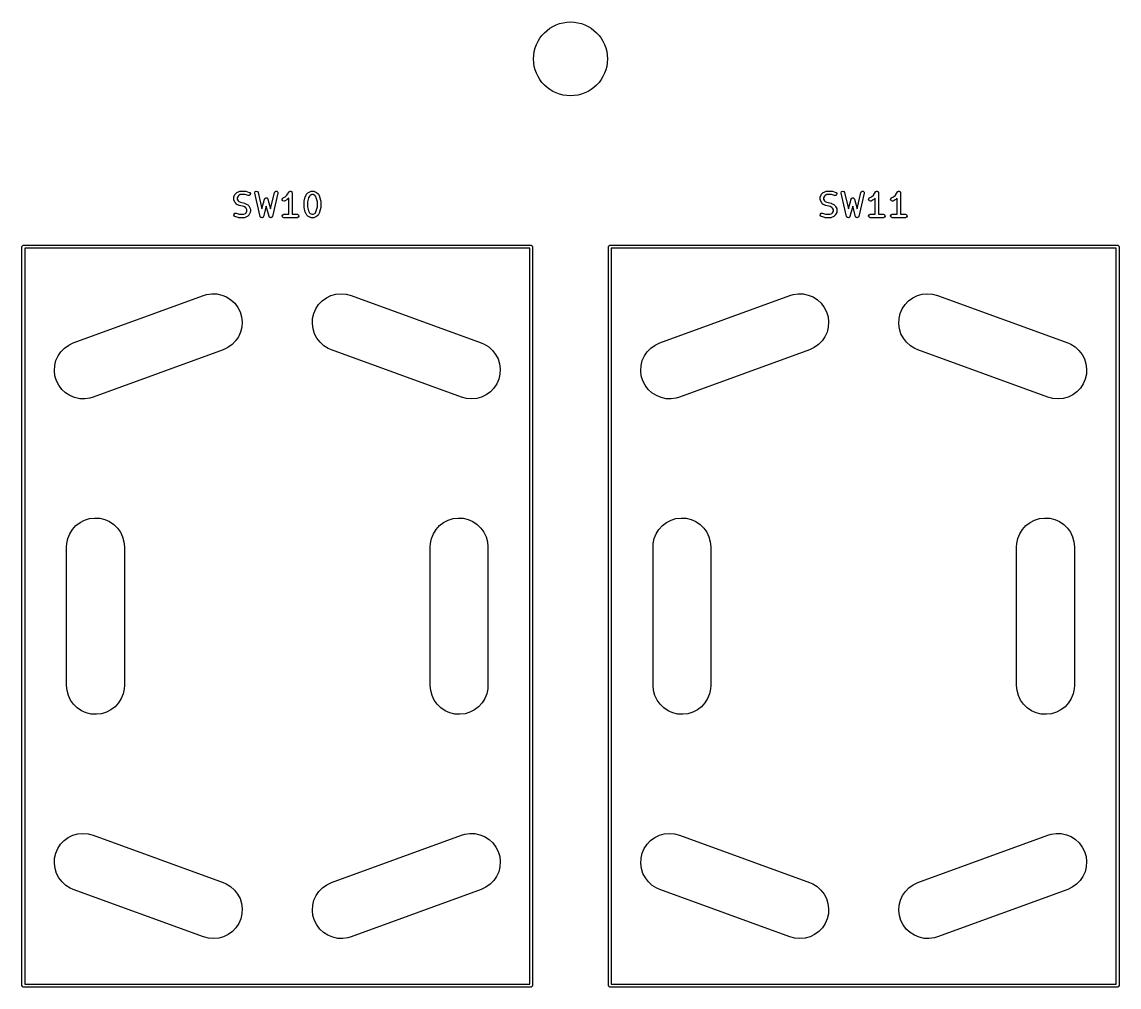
# Model space of a CAD drawing. Extents: x 14 to 417, y -162 to -101.
# Drawn here: x 268.34 to 315.86, y -143.06 to -101.27 of the extents above; entities that cross this region are included whole.
import ezdxf

# ---------------------------------------------------------------- set-up
doc = ezdxf.new("R2010")
doc.units = 0
doc.layers.add('BLACK', color=7, linetype='CONTINUOUS')

msp = doc.modelspace()

# ---------------------------------------------------------------- linework, layer by layer
at = {"layer": 'BLACK', "linetype": 'CONTINUOUS'}
for p, q in [((277.523, -108.829), (277.571, -108.734)), ((277.571, -108.734), (277.584, -108.716)), ((277.584, -108.716), (277.585, -108.715)), ((277.585, -108.715), (277.633, -108.667)), ((277.633, -108.667), (277.651, -108.654)), ((277.651, -108.654), (277.652, -108.653)), ((277.652, -108.653), (277.747, -108.605)), ((277.7, -108.812), (277.665, -108.881)), ((277.73, -108.782), (277.7, -108.812)), ((277.799, -108.747), (277.73, -108.782)), ((277.747, -108.605), (277.772, -108.598)), ((277.772, -108.598), (277.777, -108.599)), ((277.777, -108.599), (277.781, -108.597)), ((277.781, -108.597), (278.019, -108.597)), ((278.007, -108.747), (277.799, -108.747)), ((278.138, -108.791), (278.007, -108.747)), ((278.019, -108.597), (278.041, -108.601)), ((278.041, -108.601), (278.043, -108.601)), ((278.043, -108.601), (278.186, -108.649)), ((278.189, -108.79), (278.138, -108.791)), ((278.186, -108.649), (278.209, -108.661)), ((278.228, -108.756), (278.189, -108.79)), ((278.209, -108.661), (278.235, -108.705)), ((278.235, -108.705), (278.228, -108.756)), ((278.421, -108.664), (278.444, -108.618)), ((278.422, -108.69), (278.421, -108.664)), ((278.66, -109.69), (278.422, -108.69)), ((278.444, -108.618), (278.491, -108.598)), ((278.491, -108.598), (278.54, -108.612)), ((278.54, -108.612), (278.568, -108.655)), ((278.568, -108.655), (278.737, -109.366)), ((279.11, -109.366), (279.279, -108.655)), ((279.425, -108.69), (279.187, -109.69)), ((279.279, -108.655), (279.29, -108.631)), ((279.29, -108.631), (279.331, -108.601)), ((279.331, -108.601), (279.382, -108.604)), ((279.382, -108.604), (279.419, -108.639)), ((279.419, -108.639), (279.425, -108.69)), ((279.737, -108.849), (279.818, -108.767)), ((279.818, -108.767), (279.909, -108.631)), ((279.909, -108.631), (279.927, -108.612)), ((279.927, -108.612), (279.931, -108.611)), ((279.931, -108.611), (279.934, -108.607)), ((279.934, -108.607), (279.955, -108.604)), ((279.955, -108.604), (279.976, -108.598)), ((279.976, -108.598), (279.98, -108.599)), ((279.98, -108.599), (279.984, -108.599)), ((279.984, -108.599), (280.003, -108.609)), ((280.003, -108.609), (280.023, -108.618)), ((280.023, -108.618), (280.025, -108.622)), ((280.025, -108.622), (280.029, -108.624)), ((280.029, -108.624), (280.036, -108.645)), ((280.036, -108.645), (280.046, -108.664)), ((280.046, -108.664), (280.045, -108.668)), ((280.045, -108.668), (280.046, -108.672)), ((280.046, -108.672), (280.046, -109.597)), ((280.619, -108.829), (280.666, -108.734)), ((280.666, -108.734), (280.68, -108.716)), ((280.68, -108.715), (280.728, -108.667)), ((280.68, -108.716), (280.68, -108.715)), ((280.728, -108.667), (280.746, -108.654)), ((280.746, -108.654), (280.747, -108.653)), ((280.747, -108.653), (280.843, -108.605)), ((280.795, -108.812), (280.756, -108.889)), ((280.825, -108.782), (280.795, -108.812)), ((280.894, -108.747), (280.825, -108.782)), ((280.843, -108.605), (280.868, -108.598)), ((280.868, -108.598), (280.872, -108.599)), ((280.872, -108.599), (280.876, -108.597)), ((280.876, -108.597), (280.971, -108.597)), ((280.954, -108.747), (280.894, -108.747)), ((281.022, -108.782), (280.954, -108.747)), ((280.971, -108.597), (280.997, -108.602)), ((280.997, -108.602), (281.001, -108.605)), ((281.001, -108.605), (281.005, -108.605)), ((281.005, -108.605), (281.1, -108.653)), ((281.053, -108.812), (281.022, -108.782)), ((281.091, -108.889), (281.053, -108.812)), ((281.1, -108.653), (281.118, -108.666)), ((281.118, -108.666), (281.12, -108.667)), ((281.12, -108.667), (281.167, -108.715)), ((281.167, -108.715), (281.18, -108.733)), ((281.18, -108.733), (281.181, -108.734)), ((281.181, -108.734), (281.229, -108.829)), ((302.923, -108.829), (302.971, -108.734)), ((302.971, -108.734), (302.984, -108.716)), ((302.984, -108.716), (302.985, -108.715)), ((302.985, -108.715), (303.033, -108.667)), ((303.033, -108.667), (303.051, -108.654)), ((303.051, -108.654), (303.052, -108.653)), ((303.052, -108.653), (303.147, -108.605)), ((303.1, -108.812), (303.065, -108.881)), ((303.13, -108.782), (303.1, -108.812)), ((303.199, -108.747), (303.13, -108.782)), ((303.147, -108.605), (303.172, -108.598)), ((303.172, -108.598), (303.177, -108.599)), ((303.177, -108.599), (303.181, -108.597)), ((303.181, -108.597), (303.419, -108.597)), ((303.407, -108.747), (303.199, -108.747)), ((303.538, -108.791), (303.407, -108.747)), ((303.419, -108.597), (303.441, -108.601)), ((303.441, -108.601), (303.443, -108.601)), ((303.443, -108.601), (303.586, -108.649)), ((303.589, -108.79), (303.538, -108.791)), ((303.586, -108.649), (303.609, -108.661)), ((303.628, -108.756), (303.589, -108.79)), ((303.609, -108.661), (303.635, -108.705)), ((303.635, -108.705), (303.628, -108.756)), ((303.821, -108.664), (303.844, -108.618)), ((303.822, -108.69), (303.821, -108.664)), ((304.06, -109.69), (303.822, -108.69)), ((303.844, -108.618), (303.891, -108.598)), ((303.891, -108.598), (303.94, -108.612)), ((303.94, -108.612), (303.968, -108.655)), ((303.968, -108.655), (304.137, -109.366)), ((304.51, -109.366), (304.679, -108.655)), ((304.825, -108.69), (304.587, -109.69)), ((304.679, -108.655), (304.69, -108.631)), ((304.69, -108.631), (304.731, -108.601)), ((304.731, -108.601), (304.782, -108.604)), ((304.782, -108.604), (304.819, -108.639)), ((304.819, -108.639), (304.825, -108.69)), ((305.137, -108.849), (305.218, -108.767)), ((305.218, -108.767), (305.309, -108.631)), ((305.309, -108.631), (305.327, -108.612)), ((305.327, -108.612), (305.331, -108.611)), ((305.331, -108.611), (305.334, -108.607)), ((305.334, -108.607), (305.355, -108.604)), ((305.355, -108.604), (305.376, -108.598)), ((305.376, -108.598), (305.38, -108.599)), ((305.38, -108.599), (305.384, -108.599)), ((305.384, -108.599), (305.403, -108.609)), ((305.403, -108.609), (305.423, -108.618)), ((305.423, -108.618), (305.425, -108.622)), ((305.425, -108.622), (305.429, -108.624)), ((305.429, -108.624), (305.436, -108.645)), ((305.436, -108.645), (305.446, -108.664)), ((305.446, -108.664), (305.445, -108.668)), ((305.445, -108.668), (305.446, -108.672)), ((305.446, -108.672), (305.446, -109.597)), ((306.089, -108.849), (306.17, -108.767)), ((306.17, -108.767), (306.261, -108.631)), ((306.261, -108.631), (306.279, -108.612)), ((306.279, -108.612), (306.284, -108.611)), ((306.284, -108.611), (306.286, -108.607)), ((306.286, -108.607), (306.308, -108.604)), ((306.308, -108.604), (306.329, -108.598)), ((306.329, -108.598), (306.333, -108.599)), ((306.333, -108.599), (306.337, -108.599)), ((306.337, -108.599), (306.356, -108.609)), ((306.356, -108.609), (306.376, -108.618)), ((306.376, -108.618), (306.378, -108.622)), ((306.378, -108.622), (306.381, -108.624)), ((306.381, -108.624), (306.389, -108.645)), ((306.389, -108.645), (306.398, -108.664)), ((306.398, -108.664), (306.397, -108.668)), ((306.397, -108.668), (306.399, -108.672)), ((306.399, -108.672), (306.399, -109.597)), ((277.515, -108.863), (277.52, -108.837)), ((277.515, -108.958), (277.515, -108.863)), ((277.517, -108.962), (277.515, -108.958)), ((277.516, -108.967), (277.517, -108.962)), ((277.523, -108.992), (277.516, -108.967)), ((277.52, -108.837), (277.523, -108.834)), ((277.523, -108.834), (277.523, -108.829)), ((277.571, -109.087), (277.523, -108.992)), ((277.572, -109.088), (277.571, -109.087)), ((277.585, -109.106), (277.572, -109.088)), ((277.633, -109.154), (277.585, -109.106)), ((277.634, -109.155), (277.633, -109.154)), ((277.652, -109.168), (277.634, -109.155)), ((277.747, -109.216), (277.652, -109.168)), ((277.665, -108.881), (277.665, -108.94)), ((277.665, -108.94), (277.7, -109.009)), ((277.7, -109.009), (277.73, -109.039)), ((277.73, -109.039), (277.807, -109.078)), ((277.751, -109.216), (277.747, -109.216)), ((277.763, -109.221), (277.751, -109.216)), ((277.945, -109.267), (277.763, -109.221)), ((277.807, -109.078), (277.99, -109.123)), ((278.022, -109.305), (277.945, -109.267)), ((277.99, -109.123), (278.001, -109.129)), ((278.001, -109.129), (278.005, -109.129)), ((278.005, -109.129), (278.1, -109.177)), ((278.1, -109.177), (278.118, -109.19)), ((278.118, -109.19), (278.12, -109.191)), ((278.12, -109.191), (278.167, -109.238)), ((278.167, -109.238), (278.18, -109.257)), ((278.18, -109.257), (278.181, -109.258)), ((278.181, -109.258), (278.229, -109.353)), ((278.737, -109.366), (278.851, -108.939)), ((278.924, -109.249), (278.806, -109.692)), ((278.851, -108.939), (278.862, -108.915)), ((278.862, -108.915), (278.868, -108.911)), ((278.868, -108.911), (278.871, -108.905)), ((278.871, -108.905), (278.888, -108.897)), ((278.888, -108.897), (278.904, -108.886)), ((278.904, -108.886), (278.911, -108.886)), ((278.911, -108.886), (278.917, -108.883)), ((278.917, -108.883), (278.936, -108.888)), ((279.042, -109.692), (278.924, -109.249)), ((278.936, -108.888), (278.955, -108.89)), ((278.955, -108.89), (278.96, -108.895)), ((278.96, -108.895), (278.967, -108.897)), ((278.967, -108.897), (278.978, -108.913)), ((278.978, -108.913), (278.992, -108.926)), ((278.992, -108.926), (278.992, -108.933)), ((278.992, -108.933), (278.996, -108.939)), ((278.996, -108.939), (279.11, -109.366)), ((279.614, -108.979), (279.617, -108.928)), ((279.644, -109.021), (279.614, -108.979)), ((279.617, -108.928), (279.652, -108.891)), ((279.694, -109.033), (279.644, -109.021)), ((279.652, -108.891), (279.737, -108.849)), ((279.719, -109.025), (279.694, -109.033)), ((279.814, -108.978), (279.719, -109.025)), ((279.816, -108.976), (279.814, -108.978)), ((279.834, -108.964), (279.816, -108.976)), ((279.896, -108.901), (279.834, -108.964)), ((279.896, -109.597), (279.896, -108.901)), ((280.563, -109.053), (280.566, -109.039)), ((280.563, -109.291), (280.563, -109.053)), ((280.564, -109.295), (280.563, -109.291)), ((280.565, -109.31), (280.564, -109.295)), ((280.565, -109.035), (280.613, -108.845)), ((280.566, -109.039), (280.565, -109.035)), ((280.613, -108.845), (280.618, -108.833)), ((280.618, -108.833), (280.619, -108.829)), ((280.756, -108.889), (280.713, -109.063)), ((280.713, -109.063), (280.713, -109.282)), ((280.713, -109.282), (280.756, -109.456)), ((281.135, -109.063), (281.091, -108.889)), ((281.091, -109.456), (281.135, -109.282)), ((281.135, -109.282), (281.135, -109.063)), ((281.229, -108.829), (281.233, -108.842)), ((281.233, -108.842), (281.235, -108.845)), ((281.235, -108.845), (281.282, -109.035)), ((281.282, -109.035), (281.283, -109.05)), ((281.285, -109.291), (281.282, -109.306)), ((281.283, -109.05), (281.285, -109.053)), ((281.285, -109.053), (281.285, -109.291)), ((302.915, -108.863), (302.92, -108.837)), ((302.915, -108.958), (302.915, -108.863)), ((302.917, -108.962), (302.915, -108.958)), ((302.916, -108.967), (302.917, -108.962)), ((302.923, -108.992), (302.916, -108.967)), ((302.92, -108.837), (302.923, -108.834)), ((302.923, -108.834), (302.923, -108.829)), ((302.971, -109.087), (302.923, -108.992)), ((302.972, -109.088), (302.971, -109.087)), ((302.985, -109.106), (302.972, -109.088)), ((303.033, -109.154), (302.985, -109.106)), ((303.034, -109.155), (303.033, -109.154)), ((303.052, -109.168), (303.034, -109.155)), ((303.147, -109.216), (303.052, -109.168)), ((303.065, -108.881), (303.065, -108.94)), ((303.065, -108.94), (303.1, -109.009)), ((303.1, -109.009), (303.13, -109.039)), ((303.13, -109.039), (303.207, -109.078)), ((303.151, -109.216), (303.147, -109.216)), ((303.163, -109.221), (303.151, -109.216)), ((303.345, -109.267), (303.163, -109.221)), ((303.207, -109.078), (303.39, -109.123)), ((303.422, -109.305), (303.345, -109.267)), ((303.39, -109.123), (303.401, -109.129)), ((303.401, -109.129), (303.405, -109.129)), ((303.405, -109.129), (303.5, -109.177)), ((303.5, -109.177), (303.518, -109.19)), ((303.518, -109.19), (303.52, -109.191)), ((303.52, -109.191), (303.567, -109.238)), ((303.567, -109.238), (303.58, -109.257)), ((303.58, -109.257), (303.581, -109.258)), ((303.581, -109.258), (303.629, -109.353)), ((304.137, -109.366), (304.251, -108.939)), ((304.324, -109.249), (304.206, -109.692)), ((304.251, -108.939), (304.262, -108.915)), ((304.262, -108.915), (304.268, -108.911)), ((304.268, -108.911), (304.271, -108.905)), ((304.271, -108.905), (304.288, -108.897)), ((304.288, -108.897), (304.304, -108.886)), ((304.304, -108.886), (304.311, -108.886)), ((304.311, -108.886), (304.317, -108.883)), ((304.317, -108.883), (304.336, -108.888)), ((304.442, -109.692), (304.324, -109.249)), ((304.336, -108.888), (304.355, -108.89)), ((304.355, -108.89), (304.36, -108.895)), ((304.36, -108.895), (304.367, -108.897)), ((304.367, -108.897), (304.378, -108.913)), ((304.378, -108.913), (304.392, -108.926)), ((304.392, -108.926), (304.392, -108.933)), ((304.392, -108.933), (304.396, -108.939)), ((304.396, -108.939), (304.51, -109.366)), ((305.014, -108.979), (305.017, -108.928)), ((305.044, -109.021), (305.014, -108.979)), ((305.017, -108.928), (305.052, -108.891)), ((305.094, -109.033), (305.044, -109.021)), ((305.052, -108.891), (305.137, -108.849)), ((305.119, -109.025), (305.094, -109.033)), ((305.214, -108.978), (305.119, -109.025)), ((305.216, -108.976), (305.214, -108.978)), ((305.234, -108.964), (305.216, -108.976)), ((305.296, -108.901), (305.234, -108.964)), ((305.296, -109.597), (305.296, -108.901)), ((305.966, -108.979), (305.969, -108.928)), ((305.997, -109.021), (305.966, -108.979)), ((305.969, -108.928), (306.005, -108.891)), ((306.047, -109.033), (305.997, -109.021)), ((306.005, -108.891), (306.089, -108.849)), ((306.072, -109.025), (306.047, -109.033)), ((306.167, -108.978), (306.072, -109.025)), ((306.168, -108.976), (306.167, -108.978)), ((306.186, -108.964), (306.168, -108.976)), ((306.249, -108.901), (306.186, -108.964)), ((306.249, -109.597), (306.249, -108.901)), ((277.517, -109.64), (277.525, -109.589)), ((277.544, -109.684), (277.517, -109.64)), ((277.525, -109.589), (277.563, -109.555)), ((277.567, -109.696), (277.544, -109.684)), ((277.563, -109.555), (277.614, -109.554)), ((277.71, -109.744), (277.567, -109.696)), ((277.614, -109.554), (277.746, -109.597)), ((277.711, -109.743), (277.71, -109.744)), ((277.733, -109.747), (277.711, -109.743)), ((277.971, -109.747), (277.733, -109.747)), ((277.746, -109.597), (277.954, -109.597)), ((277.954, -109.597), (278.022, -109.563)), ((277.976, -109.746), (277.971, -109.747)), ((277.98, -109.747), (277.976, -109.746)), ((278.005, -109.739), (277.98, -109.747)), ((278.1, -109.692), (278.005, -109.739)), ((278.053, -109.336), (278.022, -109.305)), ((278.022, -109.563), (278.053, -109.533)), ((278.087, -109.404), (278.053, -109.336)), ((278.053, -109.533), (278.087, -109.464)), ((278.087, -109.464), (278.087, -109.404)), ((278.101, -109.691), (278.1, -109.692)), ((278.12, -109.678), (278.101, -109.691)), ((278.167, -109.63), (278.12, -109.678)), ((278.168, -109.629), (278.167, -109.63)), ((278.181, -109.611), (278.168, -109.629)), ((278.229, -109.515), (278.181, -109.611)), ((278.229, -109.353), (278.236, -109.378)), ((278.232, -109.508), (278.229, -109.511)), ((278.229, -109.511), (278.229, -109.515)), ((278.237, -109.482), (278.232, -109.508)), ((278.236, -109.378), (278.235, -109.382)), ((278.235, -109.382), (278.237, -109.387)), ((278.237, -109.387), (278.237, -109.482)), ((278.665, -109.696), (278.66, -109.69)), ((278.665, -109.704), (278.665, -109.696)), ((278.678, -109.717), (278.665, -109.704)), ((278.689, -109.733), (278.678, -109.717)), ((278.696, -109.735), (278.689, -109.733)), ((278.702, -109.74), (278.696, -109.735)), ((278.72, -109.742), (278.702, -109.74)), ((278.738, -109.747), (278.72, -109.742)), ((278.745, -109.744), (278.738, -109.747)), ((278.753, -109.745), (278.745, -109.744)), ((278.768, -109.734), (278.753, -109.745)), ((278.785, -109.727), (278.768, -109.734)), ((278.788, -109.72), (278.785, -109.727)), ((278.795, -109.715), (278.788, -109.72)), ((278.806, -109.692), (278.795, -109.715)), ((279.046, -109.698), (279.042, -109.692)), ((279.047, -109.706), (279.046, -109.698)), ((279.061, -109.719), (279.047, -109.706)), ((279.071, -109.734), (279.061, -109.719)), ((279.079, -109.736), (279.071, -109.734)), ((279.085, -109.741), (279.079, -109.736)), ((279.103, -109.742), (279.085, -109.741)), ((279.121, -109.747), (279.103, -109.742)), ((279.128, -109.744), (279.121, -109.747)), ((279.136, -109.744), (279.128, -109.744)), ((279.151, -109.733), (279.136, -109.744)), ((279.167, -109.725), (279.151, -109.733)), ((279.171, -109.718), (279.167, -109.725)), ((279.177, -109.714), (279.171, -109.718)), ((279.187, -109.69), (279.177, -109.714)), ((279.612, -109.659), (279.638, -109.615)), ((279.621, -109.71), (279.612, -109.659)), ((279.66, -109.743), (279.621, -109.71)), ((279.638, -109.615), (279.686, -109.597)), ((279.686, -109.747), (279.66, -109.743)), ((279.686, -109.597), (279.896, -109.597)), ((280.257, -109.747), (279.686, -109.747)), ((280.046, -109.597), (280.257, -109.597)), ((280.257, -109.597), (280.283, -109.602)), ((280.305, -109.73), (280.257, -109.747)), ((280.283, -109.602), (280.322, -109.635)), ((280.331, -109.685), (280.305, -109.73)), ((280.322, -109.635), (280.331, -109.685)), ((280.613, -109.5), (280.565, -109.31)), ((280.615, -109.503), (280.613, -109.5)), ((280.619, -109.515), (280.615, -109.503)), ((280.666, -109.611), (280.619, -109.515)), ((280.667, -109.612), (280.666, -109.611)), ((280.68, -109.63), (280.667, -109.612)), ((280.728, -109.678), (280.68, -109.63)), ((280.729, -109.678), (280.728, -109.678)), ((280.747, -109.692), (280.729, -109.678)), ((280.843, -109.739), (280.747, -109.692)), ((280.756, -109.456), (280.795, -109.533)), ((280.795, -109.533), (280.825, -109.563)), ((280.825, -109.563), (280.894, -109.597)), ((280.847, -109.74), (280.843, -109.739)), ((280.851, -109.743), (280.847, -109.74)), ((280.876, -109.747), (280.851, -109.743)), ((280.971, -109.747), (280.876, -109.747)), ((280.894, -109.597), (280.954, -109.597)), ((280.954, -109.597), (281.022, -109.563)), ((280.976, -109.746), (280.971, -109.747)), ((280.98, -109.747), (280.976, -109.746)), ((281.005, -109.739), (280.98, -109.747)), ((281.1, -109.692), (281.005, -109.739)), ((281.022, -109.563), (281.053, -109.533)), ((281.053, -109.533), (281.091, -109.456)), ((281.101, -109.691), (281.1, -109.692)), ((281.12, -109.678), (281.101, -109.691)), ((281.167, -109.63), (281.12, -109.678)), ((281.168, -109.629), (281.167, -109.63)), ((281.181, -109.611), (281.168, -109.629)), ((281.229, -109.515), (281.181, -109.611)), ((281.235, -109.5), (281.229, -109.512)), ((281.229, -109.512), (281.229, -109.515)), ((281.282, -109.31), (281.235, -109.5)), ((281.282, -109.306), (281.282, -109.31)), ((302.917, -109.64), (302.925, -109.589)), ((302.944, -109.684), (302.917, -109.64)), ((302.925, -109.589), (302.963, -109.555)), ((302.967, -109.696), (302.944, -109.684)), ((302.963, -109.555), (303.014, -109.554)), ((303.11, -109.744), (302.967, -109.696)), ((303.014, -109.554), (303.146, -109.597)), ((303.111, -109.743), (303.11, -109.744)), ((303.133, -109.747), (303.111, -109.743)), ((303.371, -109.747), (303.133, -109.747)), ((303.146, -109.597), (303.354, -109.597)), ((303.354, -109.597), (303.422, -109.563)), ((303.376, -109.746), (303.371, -109.747)), ((303.38, -109.747), (303.376, -109.746)), ((303.405, -109.739), (303.38, -109.747)), ((303.5, -109.692), (303.405, -109.739)), ((303.453, -109.336), (303.422, -109.305)), ((303.422, -109.563), (303.453, -109.533)), ((303.487, -109.404), (303.453, -109.336)), ((303.453, -109.533), (303.487, -109.464)), ((303.487, -109.464), (303.487, -109.404)), ((303.501, -109.691), (303.5, -109.692)), ((303.52, -109.678), (303.501, -109.691)), ((303.567, -109.63), (303.52, -109.678)), ((303.568, -109.629), (303.567, -109.63)), ((303.581, -109.611), (303.568, -109.629)), ((303.629, -109.515), (303.581, -109.611)), ((303.629, -109.353), (303.636, -109.378)), ((303.632, -109.508), (303.629, -109.511)), ((303.629, -109.511), (303.629, -109.515)), ((303.637, -109.482), (303.632, -109.508)), ((303.636, -109.378), (303.635, -109.382)), ((303.635, -109.382), (303.637, -109.387)), ((303.637, -109.387), (303.637, -109.482)), ((304.065, -109.696), (304.06, -109.69)), ((304.065, -109.704), (304.065, -109.696)), ((304.078, -109.717), (304.065, -109.704)), ((304.089, -109.733), (304.078, -109.717)), ((304.096, -109.735), (304.089, -109.733)), ((304.102, -109.74), (304.096, -109.735)), ((304.12, -109.742), (304.102, -109.74)), ((304.138, -109.747), (304.12, -109.742)), ((304.145, -109.744), (304.138, -109.747)), ((304.153, -109.745), (304.145, -109.744)), ((304.168, -109.734), (304.153, -109.745)), ((304.185, -109.727), (304.168, -109.734)), ((304.188, -109.72), (304.185, -109.727)), ((304.195, -109.715), (304.188, -109.72)), ((304.206, -109.692), (304.195, -109.715)), ((304.446, -109.698), (304.442, -109.692)), ((304.447, -109.706), (304.446, -109.698)), ((304.461, -109.719), (304.447, -109.706)), ((304.471, -109.734), (304.461, -109.719)), ((304.479, -109.736), (304.471, -109.734)), ((304.485, -109.741), (304.479, -109.736)), ((304.503, -109.742), (304.485, -109.741)), ((304.521, -109.747), (304.503, -109.742)), ((304.528, -109.744), (304.521, -109.747)), ((304.536, -109.744), (304.528, -109.744)), ((304.551, -109.733), (304.536, -109.744)), ((304.567, -109.725), (304.551, -109.733)), ((304.571, -109.718), (304.567, -109.725)), ((304.577, -109.714), (304.571, -109.718)), ((304.587, -109.69), (304.577, -109.714)), ((305.012, -109.659), (305.038, -109.615)), ((305.021, -109.71), (305.012, -109.659)), ((305.06, -109.743), (305.021, -109.71)), ((305.038, -109.615), (305.086, -109.597)), ((305.086, -109.747), (305.06, -109.743)), ((305.086, -109.597), (305.296, -109.597)), ((305.657, -109.747), (305.086, -109.747)), ((305.446, -109.597), (305.657, -109.597)), ((305.657, -109.597), (305.683, -109.602)), ((305.705, -109.73), (305.657, -109.747)), ((305.683, -109.602), (305.722, -109.635)), ((305.731, -109.685), (305.705, -109.73)), ((305.722, -109.635), (305.731, -109.685)), ((305.964, -109.659), (305.99, -109.615)), ((305.973, -109.71), (305.964, -109.659)), ((306.012, -109.743), (305.973, -109.71)), ((305.99, -109.615), (306.038, -109.597)), ((306.038, -109.747), (306.012, -109.743)), ((306.038, -109.597), (306.249, -109.597)), ((306.61, -109.747), (306.038, -109.747)), ((306.399, -109.597), (306.61, -109.597)), ((306.61, -109.597), (306.635, -109.602)), ((306.658, -109.73), (306.61, -109.747)), ((306.635, -109.602), (306.674, -109.635)), ((306.683, -109.685), (306.658, -109.73)), ((306.674, -109.635), (306.683, -109.685)), ((268.34, -111), (268.358, -110.958)), ((268.34, -143), (268.34, -111)), ((268.358, -110.958), (268.4, -110.94)), ((268.4, -110.94), (290.4, -110.94)), ((268.46, -111.06), (268.46, -142.94)), ((290.34, -111.06), (268.46, -111.06)), ((290.34, -142.94), (290.34, -111.06)), ((290.4, -110.94), (290.442, -110.958)), ((290.442, -110.958), (290.46, -111)), ((290.46, -111), (290.46, -143)), ((293.74, -111), (293.758, -110.958)), ((293.74, -143), (293.74, -111)), ((293.758, -110.958), (293.8, -110.94)), ((293.8, -110.94), (315.8, -110.94)), ((293.86, -111.06), (293.86, -142.94)), ((315.74, -111.06), (293.86, -111.06)), ((315.74, -142.94), (315.74, -111.06)), ((315.8, -110.94), (315.842, -110.958)), ((315.842, -110.958), (315.86, -111)), ((315.86, -111), (315.86, -143)), ((276.204, -113.115), (276.341, -113.074)), ((276.341, -113.074), (276.561, -113.042)), ((276.561, -113.042), (276.783, -113.049)), ((276.783, -113.049), (277.001, -113.096)), ((277.001, -113.096), (277.206, -113.18)), ((281.725, -113.121), (281.939, -113.061)), ((281.939, -113.061), (282.16, -113.04)), ((282.16, -113.04), (282.382, -113.058)), ((282.382, -113.058), (282.596, -113.115)), ((301.604, -113.115), (301.741, -113.074)), ((301.741, -113.074), (301.961, -113.042)), ((301.961, -113.042), (302.183, -113.049)), ((302.183, -113.049), (302.401, -113.096)), ((302.401, -113.096), (302.606, -113.18)), ((307.125, -113.121), (307.339, -113.061)), ((307.339, -113.061), (307.56, -113.04)), ((307.56, -113.04), (307.782, -113.058)), ((307.782, -113.058), (307.996, -113.115)), ((270.565, -115.167), (276.204, -113.115)), ((277.206, -113.18), (277.394, -113.3)), ((277.394, -113.3), (277.557, -113.45)), ((277.557, -113.45), (277.691, -113.628)), ((281.069, -113.695), (281.192, -113.51)), ((281.192, -113.51), (281.346, -113.349)), ((281.346, -113.349), (281.525, -113.218)), ((281.525, -113.218), (281.725, -113.121)), ((282.596, -113.115), (288.235, -115.167)), ((295.965, -115.167), (301.604, -113.115)), ((302.606, -113.18), (302.794, -113.3)), ((302.794, -113.3), (302.957, -113.45)), ((302.957, -113.45), (303.091, -113.628)), ((306.469, -113.695), (306.592, -113.51)), ((306.592, -113.51), (306.746, -113.349)), ((306.746, -113.349), (306.925, -113.218)), ((306.925, -113.218), (307.125, -113.121)), ((307.996, -113.115), (313.635, -115.167)), ((277.691, -113.628), (277.792, -113.826)), ((277.792, -113.826), (277.856, -114.039)), ((277.856, -114.039), (277.881, -114.259)), ((280.931, -114.116), (280.981, -113.9)), ((280.981, -113.9), (281.069, -113.695)), ((303.091, -113.628), (303.192, -113.826)), ((303.192, -113.826), (303.256, -114.039)), ((303.256, -114.039), (303.281, -114.259)), ((306.331, -114.116), (306.381, -113.9)), ((306.381, -113.9), (306.469, -113.695)), ((277.866, -114.481), (277.813, -114.697)), ((277.881, -114.259), (277.866, -114.481)), ((280.92, -114.338), (280.931, -114.116)), ((280.948, -114.558), (280.92, -114.338)), ((303.266, -114.481), (303.213, -114.697)), ((303.281, -114.259), (303.266, -114.481)), ((306.32, -114.338), (306.331, -114.116)), ((306.348, -114.558), (306.32, -114.338)), ((277.722, -114.9), (277.597, -115.083)), ((277.813, -114.697), (277.722, -114.9)), ((281.015, -114.77), (280.948, -114.558)), ((281.118, -114.967), (281.015, -114.77)), ((281.255, -115.142), (281.118, -114.967)), ((303.122, -114.9), (302.997, -115.083)), ((303.213, -114.697), (303.122, -114.9)), ((306.415, -114.77), (306.348, -114.558)), ((306.518, -114.967), (306.415, -114.77)), ((306.655, -115.142), (306.518, -114.967)), ((270.027, -115.549), (270.183, -115.39)), ((270.183, -115.39), (270.364, -115.262)), ((270.364, -115.262), (270.565, -115.167)), ((277.059, -115.465), (271.42, -117.517)), ((277.26, -115.37), (277.059, -115.465)), ((277.441, -115.242), (277.26, -115.37)), ((277.597, -115.083), (277.441, -115.242)), ((281.42, -115.291), (281.255, -115.142)), ((281.609, -115.408), (281.42, -115.291)), ((281.741, -115.465), (281.609, -115.408)), ((287.38, -117.517), (281.741, -115.465)), ((288.235, -115.167), (288.367, -115.224)), ((288.367, -115.224), (288.556, -115.341)), ((288.556, -115.341), (288.721, -115.49)), ((295.427, -115.549), (295.583, -115.39)), ((295.583, -115.39), (295.764, -115.262)), ((295.764, -115.262), (295.965, -115.167)), ((302.459, -115.465), (296.82, -117.517)), ((302.66, -115.37), (302.459, -115.465)), ((302.841, -115.242), (302.66, -115.37)), ((302.997, -115.083), (302.841, -115.242)), ((306.82, -115.291), (306.655, -115.142)), ((307.009, -115.408), (306.82, -115.291)), ((307.141, -115.465), (307.009, -115.408)), ((312.78, -117.517), (307.141, -115.465)), ((313.635, -115.167), (313.767, -115.224)), ((313.767, -115.224), (313.956, -115.341)), ((313.956, -115.341), (314.121, -115.49)), ((269.758, -116.151), (269.811, -115.935)), ((269.811, -115.935), (269.902, -115.732)), ((269.902, -115.732), (270.027, -115.549)), ((288.721, -115.49), (288.858, -115.665)), ((288.858, -115.665), (288.961, -115.862)), ((288.961, -115.862), (289.028, -116.074)), ((295.158, -116.151), (295.211, -115.935)), ((295.211, -115.935), (295.302, -115.732)), ((295.302, -115.732), (295.427, -115.549)), ((314.121, -115.49), (314.258, -115.665)), ((314.258, -115.665), (314.361, -115.862)), ((314.361, -115.862), (314.428, -116.074)), ((269.743, -116.373), (269.758, -116.151)), ((269.768, -116.593), (269.743, -116.373)), ((289.028, -116.074), (289.056, -116.294)), ((289.056, -116.294), (289.045, -116.516)), ((295.143, -116.373), (295.158, -116.151)), ((295.168, -116.593), (295.143, -116.373)), ((314.428, -116.074), (314.456, -116.294)), ((314.456, -116.294), (314.445, -116.516)), ((269.832, -116.806), (269.768, -116.593)), ((269.933, -117.004), (269.832, -116.806)), ((288.995, -116.732), (288.907, -116.937)), ((289.045, -116.516), (288.995, -116.732)), ((295.232, -116.806), (295.168, -116.593)), ((295.333, -117.004), (295.232, -116.806)), ((314.395, -116.732), (314.307, -116.937)), ((314.445, -116.516), (314.395, -116.732)), ((270.067, -117.182), (269.933, -117.004)), ((270.23, -117.332), (270.067, -117.182)), ((270.418, -117.452), (270.23, -117.332)), ((288.63, -117.283), (288.451, -117.414)), ((288.784, -117.122), (288.63, -117.283)), ((288.907, -116.937), (288.784, -117.122)), ((295.467, -117.182), (295.333, -117.004)), ((295.63, -117.332), (295.467, -117.182)), ((295.818, -117.452), (295.63, -117.332)), ((314.03, -117.283), (313.851, -117.414)), ((314.184, -117.122), (314.03, -117.283)), ((314.307, -116.937), (314.184, -117.122)), ((270.623, -117.536), (270.418, -117.452)), ((270.841, -117.583), (270.623, -117.536)), ((271.063, -117.59), (270.841, -117.583)), ((271.283, -117.558), (271.063, -117.59)), ((271.42, -117.517), (271.283, -117.558)), ((287.594, -117.574), (287.38, -117.517)), ((287.816, -117.592), (287.594, -117.574)), ((288.037, -117.571), (287.816, -117.592)), ((288.251, -117.511), (288.037, -117.571)), ((288.451, -117.414), (288.251, -117.511)), ((296.023, -117.536), (295.818, -117.452)), ((296.241, -117.583), (296.023, -117.536)), ((296.463, -117.59), (296.241, -117.583)), ((296.683, -117.558), (296.463, -117.59)), ((296.82, -117.517), (296.683, -117.558)), ((312.994, -117.574), (312.78, -117.517)), ((313.216, -117.592), (312.994, -117.574)), ((313.437, -117.571), (313.216, -117.592)), ((313.651, -117.511), (313.437, -117.571)), ((313.851, -117.414), (313.651, -117.511)), ((270.68, -123.08), (270.856, -122.945)), ((270.856, -122.945), (271.054, -122.843)), ((271.054, -122.843), (271.266, -122.777)), ((271.266, -122.777), (271.487, -122.751)), ((271.487, -122.751), (271.709, -122.763)), ((271.709, -122.763), (271.925, -122.815)), ((271.925, -122.815), (272.128, -122.905)), ((272.128, -122.905), (272.313, -123.029)), ((272.313, -123.029), (272.472, -123.183)), ((286.428, -123.08), (286.604, -122.945)), ((286.604, -122.945), (286.802, -122.843)), ((286.802, -122.843), (287.014, -122.777)), ((287.014, -122.777), (287.235, -122.751)), ((287.235, -122.751), (287.457, -122.763)), ((287.457, -122.763), (287.673, -122.815)), ((287.673, -122.815), (287.876, -122.905)), ((287.876, -122.905), (288.061, -123.029)), ((288.061, -123.029), (288.22, -123.183)), ((296.08, -123.08), (296.256, -122.945)), ((296.256, -122.945), (296.454, -122.843)), ((296.454, -122.843), (296.666, -122.777)), ((296.666, -122.777), (296.887, -122.751)), ((296.887, -122.751), (297.109, -122.763)), ((297.109, -122.763), (297.325, -122.815)), ((297.325, -122.815), (297.528, -122.905)), ((297.528, -122.905), (297.713, -123.029)), ((297.713, -123.029), (297.872, -123.183)), ((311.828, -123.08), (312.004, -122.945)), ((312.004, -122.945), (312.202, -122.843)), ((312.202, -122.843), (312.414, -122.777)), ((312.414, -122.777), (312.635, -122.751)), ((312.635, -122.751), (312.857, -122.763)), ((312.857, -122.763), (313.073, -122.815)), ((313.073, -122.815), (313.276, -122.905)), ((313.276, -122.905), (313.461, -123.029)), ((313.461, -123.029), (313.62, -123.183)), ((270.329, -123.639), (270.412, -123.433)), ((270.412, -123.433), (270.53, -123.244)), ((270.53, -123.244), (270.68, -123.08)), ((272.472, -123.183), (272.602, -123.364)), ((272.602, -123.364), (272.698, -123.564)), ((286.077, -123.639), (286.16, -123.433)), ((286.16, -123.433), (286.278, -123.244)), ((286.278, -123.244), (286.428, -123.08)), ((288.22, -123.183), (288.35, -123.364)), ((288.35, -123.364), (288.446, -123.564)), ((295.729, -123.639), (295.812, -123.433)), ((295.812, -123.433), (295.93, -123.244)), ((295.93, -123.244), (296.08, -123.08)), ((297.872, -123.183), (298.002, -123.364)), ((298.002, -123.364), (298.098, -123.564)), ((311.477, -123.639), (311.56, -123.433)), ((311.56, -123.433), (311.678, -123.244)), ((311.678, -123.244), (311.828, -123.08)), ((313.62, -123.183), (313.75, -123.364)), ((313.75, -123.364), (313.846, -123.564)), ((270.276, -124), (270.284, -123.856)), ((270.276, -130), (270.276, -124)), ((270.284, -123.856), (270.329, -123.639)), ((272.698, -123.564), (272.756, -123.779)), ((272.756, -123.779), (272.776, -124)), ((272.776, -124), (272.776, -130)), ((286.024, -124), (286.032, -123.856)), ((286.024, -130), (286.024, -124)), ((286.032, -123.856), (286.077, -123.639)), ((288.446, -123.564), (288.504, -123.779)), ((288.504, -123.779), (288.524, -124)), ((288.524, -124), (288.524, -130)), ((295.676, -124), (295.684, -123.856)), ((295.676, -130), (295.676, -124)), ((295.684, -123.856), (295.729, -123.639)), ((298.098, -123.564), (298.156, -123.779)), ((298.156, -123.779), (298.176, -124)), ((298.176, -124), (298.176, -130)), ((311.424, -124), (311.432, -123.856)), ((311.424, -130), (311.424, -124)), ((311.432, -123.856), (311.477, -123.639)), ((313.846, -123.564), (313.904, -123.779)), ((313.904, -123.779), (313.924, -124)), ((313.924, -124), (313.924, -130)), ((270.296, -130.221), (270.276, -130)), ((272.768, -130.144), (272.723, -130.361)), ((272.776, -130), (272.768, -130.144)), ((286.044, -130.221), (286.024, -130)), ((288.516, -130.144), (288.471, -130.361)), ((288.524, -130), (288.516, -130.144)), ((295.696, -130.221), (295.676, -130)), ((298.168, -130.144), (298.123, -130.361)), ((298.176, -130), (298.168, -130.144)), ((311.444, -130.221), (311.424, -130)), ((313.916, -130.144), (313.871, -130.361)), ((313.924, -130), (313.916, -130.144)), ((270.354, -130.436), (270.296, -130.221)), ((270.45, -130.636), (270.354, -130.436)), ((270.58, -130.817), (270.45, -130.636)), ((272.64, -130.567), (272.522, -130.756)), ((272.723, -130.361), (272.64, -130.567)), ((286.102, -130.436), (286.044, -130.221)), ((286.198, -130.636), (286.102, -130.436)), ((286.328, -130.817), (286.198, -130.636)), ((288.388, -130.567), (288.27, -130.756)), ((288.471, -130.361), (288.388, -130.567)), ((295.754, -130.436), (295.696, -130.221)), ((295.85, -130.636), (295.754, -130.436)), ((295.98, -130.817), (295.85, -130.636)), ((298.04, -130.567), (297.922, -130.756)), ((298.123, -130.361), (298.04, -130.567)), ((311.502, -130.436), (311.444, -130.221)), ((311.598, -130.636), (311.502, -130.436)), ((311.728, -130.817), (311.598, -130.636)), ((313.788, -130.567), (313.67, -130.756)), ((313.871, -130.361), (313.788, -130.567)), ((270.739, -130.971), (270.58, -130.817)), ((270.924, -131.095), (270.739, -130.971)), ((271.127, -131.185), (270.924, -131.095)), ((272.196, -131.055), (271.998, -131.157)), ((272.372, -130.92), (272.196, -131.055)), ((272.522, -130.756), (272.372, -130.92)), ((286.487, -130.971), (286.328, -130.817)), ((286.672, -131.095), (286.487, -130.971)), ((286.875, -131.185), (286.672, -131.095)), ((287.944, -131.055), (287.746, -131.157)), ((288.12, -130.92), (287.944, -131.055)), ((288.27, -130.756), (288.12, -130.92)), ((296.139, -130.971), (295.98, -130.817)), ((296.324, -131.095), (296.139, -130.971)), ((296.527, -131.185), (296.324, -131.095)), ((297.596, -131.055), (297.398, -131.157)), ((297.772, -130.92), (297.596, -131.055)), ((297.922, -130.756), (297.772, -130.92)), ((311.887, -130.971), (311.728, -130.817)), ((312.072, -131.095), (311.887, -130.971)), ((312.275, -131.185), (312.072, -131.095)), ((313.344, -131.055), (313.146, -131.157)), ((313.52, -130.92), (313.344, -131.055)), ((313.67, -130.756), (313.52, -130.92)), ((271.343, -131.237), (271.127, -131.185)), ((271.565, -131.249), (271.343, -131.237)), ((271.786, -131.223), (271.565, -131.249)), ((271.998, -131.157), (271.786, -131.223)), ((287.091, -131.237), (286.875, -131.185)), ((287.313, -131.249), (287.091, -131.237)), ((287.534, -131.223), (287.313, -131.249)), ((287.746, -131.157), (287.534, -131.223)), ((296.743, -131.237), (296.527, -131.185)), ((296.965, -131.249), (296.743, -131.237)), ((297.186, -131.223), (296.965, -131.249)), ((297.398, -131.157), (297.186, -131.223)), ((312.491, -131.237), (312.275, -131.185)), ((312.713, -131.249), (312.491, -131.237)), ((312.934, -131.223), (312.713, -131.249)), ((313.146, -131.157), (312.934, -131.223)), ((270.016, -136.878), (270.17, -136.717)), ((270.17, -136.717), (270.349, -136.586)), ((270.349, -136.586), (270.549, -136.489)), ((270.549, -136.489), (270.763, -136.429)), ((270.763, -136.429), (270.984, -136.408)), ((270.984, -136.408), (271.206, -136.426)), ((271.206, -136.426), (271.42, -136.483)), ((271.42, -136.483), (277.059, -138.535)), ((281.741, -138.535), (287.38, -136.483)), ((287.38, -136.483), (287.517, -136.442)), ((287.517, -136.442), (287.737, -136.41)), ((287.737, -136.41), (287.959, -136.417)), ((287.959, -136.417), (288.177, -136.464)), ((288.177, -136.464), (288.382, -136.548)), ((288.382, -136.548), (288.57, -136.668)), ((288.57, -136.668), (288.733, -136.818)), ((288.733, -136.818), (288.867, -136.996)), ((295.416, -136.878), (295.57, -136.717)), ((295.57, -136.717), (295.749, -136.586)), ((295.749, -136.586), (295.949, -136.489)), ((295.949, -136.489), (296.163, -136.429)), ((296.163, -136.429), (296.384, -136.408)), ((296.384, -136.408), (296.606, -136.426)), ((296.606, -136.426), (296.82, -136.483)), ((296.82, -136.483), (302.459, -138.535)), ((307.141, -138.535), (312.78, -136.483)), ((312.78, -136.483), (312.917, -136.442)), ((312.917, -136.442), (313.137, -136.41)), ((313.137, -136.41), (313.359, -136.417)), ((313.359, -136.417), (313.577, -136.464)), ((313.577, -136.464), (313.782, -136.548)), ((313.782, -136.548), (313.97, -136.668)), ((313.97, -136.668), (314.133, -136.818)), ((314.133, -136.818), (314.267, -136.996)), ((269.755, -137.484), (269.805, -137.268)), ((269.805, -137.268), (269.893, -137.063)), ((269.893, -137.063), (270.016, -136.878)), ((288.867, -136.996), (288.968, -137.194)), ((288.968, -137.194), (289.032, -137.407)), ((295.155, -137.484), (295.205, -137.268)), ((295.205, -137.268), (295.293, -137.063)), ((295.293, -137.063), (295.416, -136.878)), ((314.267, -136.996), (314.368, -137.194)), ((314.368, -137.194), (314.432, -137.407)), ((269.744, -137.706), (269.755, -137.484)), ((269.772, -137.926), (269.744, -137.706)), ((289.032, -137.407), (289.057, -137.627)), ((289.057, -137.627), (289.042, -137.849)), ((295.144, -137.706), (295.155, -137.484)), ((295.172, -137.926), (295.144, -137.706)), ((314.432, -137.407), (314.457, -137.627)), ((314.457, -137.627), (314.442, -137.849)), ((269.839, -138.138), (269.772, -137.926)), ((269.942, -138.335), (269.839, -138.138)), ((288.898, -138.268), (288.773, -138.451)), ((288.989, -138.065), (288.898, -138.268)), ((289.042, -137.849), (288.989, -138.065)), ((295.239, -138.138), (295.172, -137.926)), ((295.342, -138.335), (295.239, -138.138)), ((314.298, -138.268), (314.173, -138.451)), ((314.389, -138.065), (314.298, -138.268)), ((314.442, -137.849), (314.389, -138.065)), ((270.079, -138.51), (269.942, -138.335)), ((270.244, -138.659), (270.079, -138.51)), ((270.433, -138.776), (270.244, -138.659)), ((277.059, -138.535), (277.191, -138.592)), ((277.191, -138.592), (277.38, -138.709)), ((277.38, -138.709), (277.545, -138.858)), ((281.203, -138.917), (281.359, -138.758)), ((281.359, -138.758), (281.54, -138.63)), ((281.54, -138.63), (281.741, -138.535)), ((288.436, -138.738), (288.235, -138.833)), ((288.617, -138.61), (288.436, -138.738)), ((288.773, -138.451), (288.617, -138.61)), ((295.479, -138.51), (295.342, -138.335)), ((295.644, -138.659), (295.479, -138.51)), ((295.833, -138.776), (295.644, -138.659)), ((302.459, -138.535), (302.591, -138.592)), ((302.591, -138.592), (302.78, -138.709)), ((302.78, -138.709), (302.945, -138.858)), ((306.603, -138.917), (306.759, -138.758)), ((306.759, -138.758), (306.94, -138.63)), ((306.94, -138.63), (307.141, -138.535)), ((313.836, -138.738), (313.635, -138.833)), ((314.017, -138.61), (313.836, -138.738)), ((314.173, -138.451), (314.017, -138.61)), ((270.565, -138.833), (270.433, -138.776)), ((276.204, -140.885), (270.565, -138.833)), ((277.545, -138.858), (277.682, -139.033)), ((277.682, -139.033), (277.785, -139.23)), ((277.785, -139.23), (277.852, -139.442)), ((280.987, -139.303), (281.078, -139.1)), ((281.078, -139.1), (281.203, -138.917)), ((288.235, -138.833), (282.596, -140.885)), ((295.965, -138.833), (295.833, -138.776)), ((301.604, -140.885), (295.965, -138.833)), ((302.945, -138.858), (303.082, -139.033)), ((303.082, -139.033), (303.185, -139.23)), ((303.185, -139.23), (303.252, -139.442)), ((306.387, -139.303), (306.478, -139.1)), ((306.478, -139.1), (306.603, -138.917)), ((313.635, -138.833), (307.996, -140.885)), ((277.852, -139.442), (277.88, -139.662)), ((277.88, -139.662), (277.869, -139.884)), ((280.919, -139.741), (280.934, -139.519)), ((280.934, -139.519), (280.987, -139.303)), ((303.252, -139.442), (303.28, -139.662)), ((303.28, -139.662), (303.269, -139.884)), ((306.319, -139.741), (306.334, -139.519)), ((306.334, -139.519), (306.387, -139.303)), ((277.819, -140.1), (277.731, -140.305)), ((277.869, -139.884), (277.819, -140.1)), ((280.944, -139.961), (280.919, -139.741)), ((281.008, -140.174), (280.944, -139.961)), ((281.109, -140.372), (281.008, -140.174)), ((303.219, -140.1), (303.131, -140.305)), ((303.269, -139.884), (303.219, -140.1)), ((306.344, -139.961), (306.319, -139.741)), ((306.408, -140.174), (306.344, -139.961)), ((306.509, -140.372), (306.408, -140.174)), ((277.454, -140.651), (277.275, -140.782)), ((277.608, -140.49), (277.454, -140.651)), ((277.731, -140.305), (277.608, -140.49)), ((281.243, -140.55), (281.109, -140.372)), ((281.406, -140.7), (281.243, -140.55)), ((302.854, -140.651), (302.675, -140.782)), ((303.008, -140.49), (302.854, -140.651)), ((303.131, -140.305), (303.008, -140.49)), ((306.643, -140.55), (306.509, -140.372)), ((306.806, -140.7), (306.643, -140.55)), ((276.418, -140.942), (276.204, -140.885)), ((276.64, -140.96), (276.418, -140.942)), ((276.861, -140.939), (276.64, -140.96)), ((277.075, -140.879), (276.861, -140.939)), ((277.275, -140.782), (277.075, -140.879)), ((281.594, -140.82), (281.406, -140.7)), ((281.799, -140.904), (281.594, -140.82)), ((282.017, -140.951), (281.799, -140.904)), ((282.239, -140.958), (282.017, -140.951)), ((282.459, -140.926), (282.239, -140.958)), ((282.596, -140.885), (282.459, -140.926)), ((301.818, -140.942), (301.604, -140.885)), ((302.04, -140.96), (301.818, -140.942)), ((302.261, -140.939), (302.04, -140.96)), ((302.475, -140.879), (302.261, -140.939)), ((302.675, -140.782), (302.475, -140.879)), ((306.994, -140.82), (306.806, -140.7)), ((307.199, -140.904), (306.994, -140.82)), ((307.417, -140.951), (307.199, -140.904)), ((307.639, -140.958), (307.417, -140.951)), ((307.859, -140.926), (307.639, -140.958)), ((307.996, -140.885), (307.859, -140.926)), ((268.358, -143.042), (268.34, -143)), ((268.46, -142.94), (290.34, -142.94)), ((290.46, -143), (290.442, -143.042)), ((293.758, -143.042), (293.74, -143)), ((293.86, -142.94), (315.74, -142.94)), ((315.86, -143), (315.842, -143.042)), ((268.4, -143.06), (268.358, -143.042)), ((290.4, -143.06), (268.4, -143.06)), ((290.442, -143.042), (290.4, -143.06)), ((293.8, -143.06), (293.758, -143.042)), ((315.8, -143.06), (293.8, -143.06)), ((315.842, -143.042), (315.8, -143.06))]:
    msp.add_line(p, q, dxfattribs=at)
at = {"layer": 'BLACK'}
msp.add_circle((292.1, -102.87), 1.6, dxfattribs=at)

doc.saveas('drawing.dxf')
